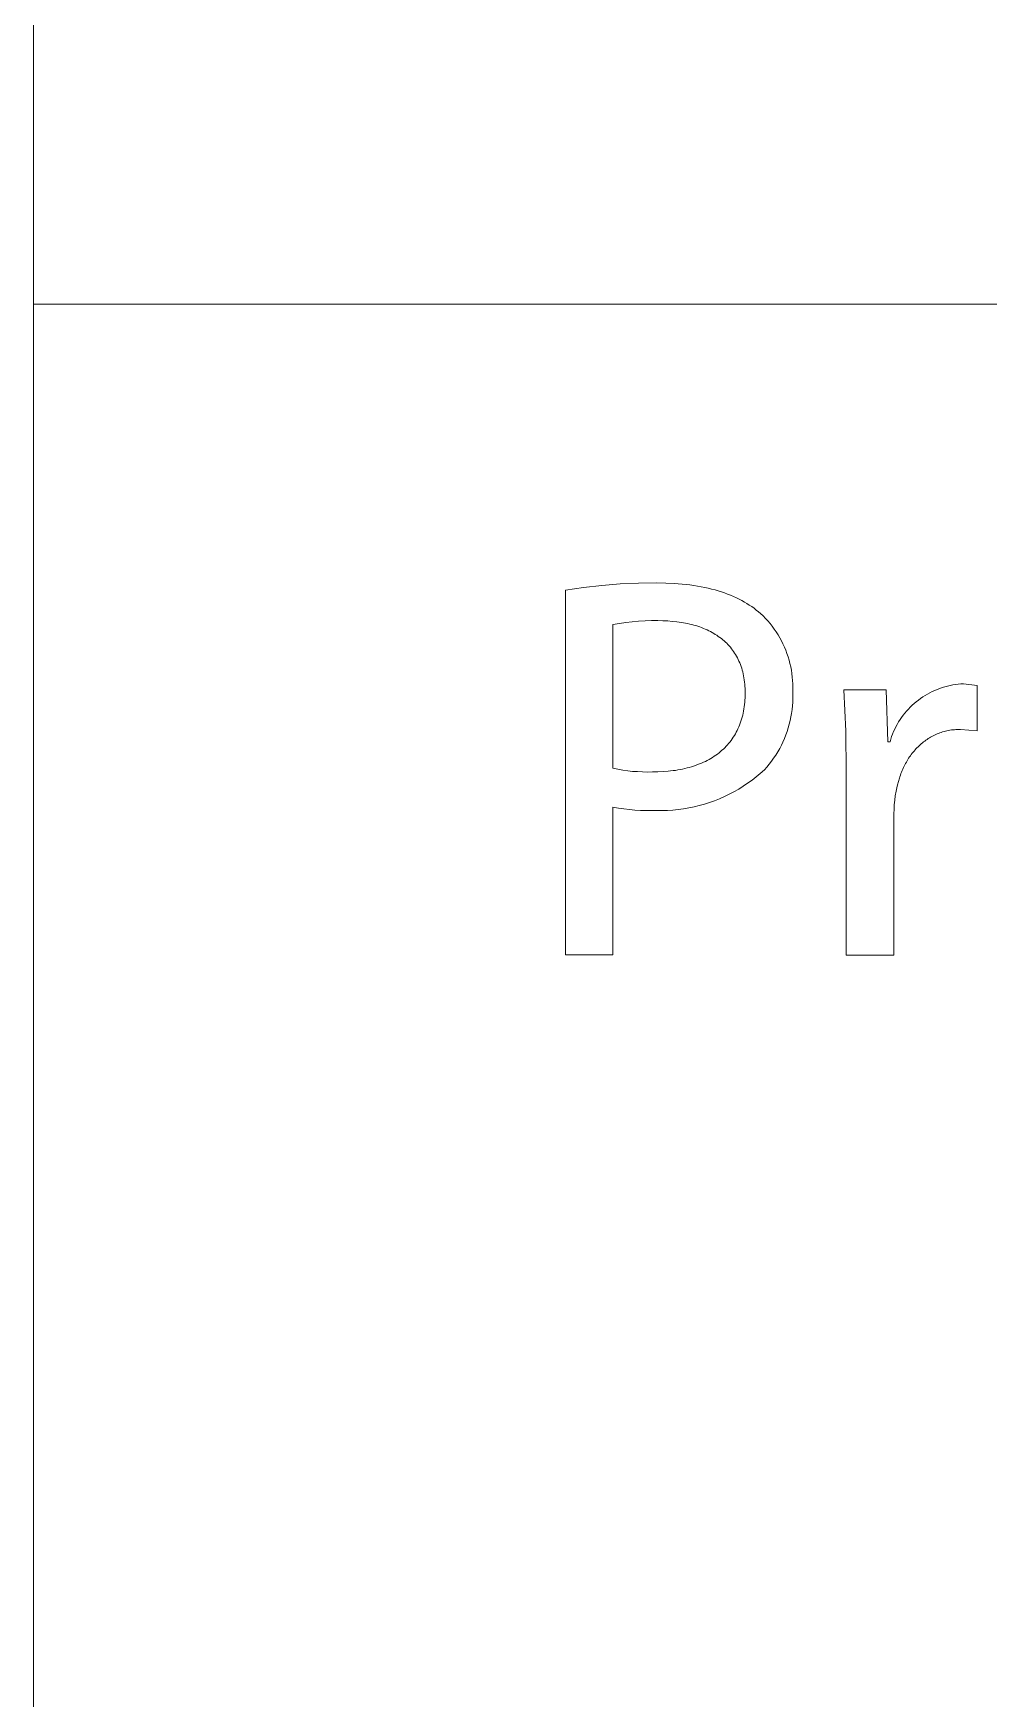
# Model space of a CAD drawing. Header units: millimetres. Extents: x 3269 to 7089, y 1744 to 4413.
# Drawn here: x 5644.9 to 5711.6, y 1860 to 1976.2 of the extents above; entities that cross this region are included whole.
import ezdxf

# ---------------------------------------------------------------- set-up
doc = ezdxf.new("R2010")
doc.units = ezdxf.units.MM
doc.header["$MEASUREMENT"] = 0
doc.layers.add('Domyślny', color=7, linetype='Continuous', true_color=0x000000)

msp = doc.modelspace()

# ---------------------------------------------------------------- linework, layer by layer
at = {"layer": 'Domyślny', "color": 18, "lineweight": 15, "true_color": 0x000000}
for p, q in [((5644.93, 1743.8), (5644.93, 2170.82)), ((5644.93, 1957.34), (7088.52, 1957.34)), ((5682.05, 1937.39), (5683.32, 1937.58)), ((5683.32, 1937.58), (5684.6, 1937.72)), ((5684.6, 1937.72), (5685.87, 1937.82)), ((5685.87, 1937.82), (5687.16, 1937.88)), ((5687.16, 1937.88), (5688.44, 1937.89)), ((5688.44, 1937.89), (5689.05, 1937.88)), ((5689.05, 1937.88), (5689.63, 1937.85)), ((5689.63, 1937.85), (5690.2, 1937.81)), ((5690.2, 1937.81), (5690.47, 1937.78)), ((5690.47, 1937.78), (5690.74, 1937.75)), ((5690.74, 1937.75), (5691.01, 1937.71)), ((5691.01, 1937.71), (5691.27, 1937.67)), ((5691.27, 1937.67), (5691.52, 1937.62)), ((5691.52, 1937.62), (5691.77, 1937.57)), ((5691.77, 1937.57), (5692.01, 1937.52)), ((5692.01, 1937.52), (5692.25, 1937.46)), ((5682.05, 1911.93), (5682.05, 1937.39)), ((5692.25, 1937.46), (5692.49, 1937.4)), ((5692.49, 1937.4), (5692.71, 1937.33)), ((5692.71, 1937.33), (5692.94, 1937.26)), ((5692.94, 1937.26), (5693.16, 1937.19)), ((5693.16, 1937.19), (5693.37, 1937.11)), ((5693.37, 1937.11), (5693.58, 1937.03)), ((5693.58, 1937.03), (5693.78, 1936.94)), ((5693.78, 1936.94), (5693.98, 1936.85)), ((5693.98, 1936.85), (5694.17, 1936.76)), ((5694.17, 1936.76), (5694.35, 1936.66)), ((5694.35, 1936.66), (5694.54, 1936.56)), ((5694.54, 1936.56), (5694.71, 1936.46)), ((5694.71, 1936.46), (5694.88, 1936.35)), ((5694.88, 1936.35), (5695.05, 1936.24)), ((5686.71, 1935.18), (5686.26, 1935.13)), ((5687.16, 1935.23), (5686.71, 1935.18)), ((5687.61, 1935.25), (5687.16, 1935.23)), ((5688.06, 1935.26), (5687.61, 1935.25)), ((5688.51, 1935.26), (5688.06, 1935.26)), ((5688.85, 1935.25), (5688.51, 1935.26)), ((5689.19, 1935.24), (5688.85, 1935.25)), ((5689.51, 1935.21), (5689.19, 1935.24)), ((5689.83, 1935.18), (5689.51, 1935.21)), ((5690.14, 1935.14), (5689.83, 1935.18)), ((5695.05, 1936.24), (5695.21, 1936.12)), ((5695.21, 1936.12), (5695.37, 1936)), ((5695.37, 1936), (5695.52, 1935.88)), ((5695.52, 1935.88), (5695.66, 1935.75)), ((5695.66, 1935.75), (5695.84, 1935.59)), ((5695.84, 1935.59), (5696.01, 1935.42)), ((5696.01, 1935.42), (5696.17, 1935.24)), ((5696.17, 1935.24), (5696.33, 1935.05)), ((5685.82, 1935.06), (5685.37, 1934.98)), ((5685.37, 1934.98), (5685.37, 1924.97)), ((5686.26, 1935.13), (5685.82, 1935.06)), ((5690.29, 1935.11), (5690.14, 1935.14)), ((5690.44, 1935.08), (5690.29, 1935.11)), ((5690.58, 1935.05), (5690.44, 1935.08)), ((5690.73, 1935.02), (5690.58, 1935.05)), ((5690.87, 1934.99), (5690.73, 1935.02)), ((5691.01, 1934.95), (5690.87, 1934.99)), ((5691.15, 1934.91), (5691.01, 1934.95)), ((5691.28, 1934.87), (5691.15, 1934.91)), ((5691.42, 1934.82), (5691.28, 1934.87)), ((5691.55, 1934.77), (5691.42, 1934.82)), ((5691.68, 1934.72), (5691.55, 1934.77)), ((5691.8, 1934.67), (5691.68, 1934.72)), ((5691.93, 1934.62), (5691.8, 1934.67)), ((5692.05, 1934.56), (5691.93, 1934.62)), ((5692.17, 1934.5), (5692.05, 1934.56)), ((5692.28, 1934.44), (5692.17, 1934.5)), ((5692.4, 1934.37), (5692.28, 1934.44)), ((5692.51, 1934.3), (5692.4, 1934.37)), ((5692.62, 1934.24), (5692.51, 1934.3)), ((5692.72, 1934.16), (5692.62, 1934.24)), ((5692.83, 1934.09), (5692.72, 1934.16)), ((5692.93, 1934.01), (5692.83, 1934.09)), ((5696.33, 1935.05), (5696.48, 1934.87)), ((5696.48, 1934.87), (5696.62, 1934.67)), ((5696.62, 1934.67), (5696.76, 1934.47)), ((5696.76, 1934.47), (5696.89, 1934.27)), ((5696.89, 1934.27), (5697.01, 1934.06)), ((5697.01, 1934.06), (5697.13, 1933.85)), ((5693.03, 1933.93), (5692.93, 1934.01)), ((5693.12, 1933.85), (5693.03, 1933.93)), ((5693.22, 1933.76), (5693.12, 1933.85)), ((5693.31, 1933.68), (5693.22, 1933.76)), ((5693.39, 1933.59), (5693.31, 1933.68)), ((5693.48, 1933.5), (5693.39, 1933.59)), ((5693.56, 1933.4), (5693.48, 1933.5)), ((5693.64, 1933.3), (5693.56, 1933.4)), ((5693.71, 1933.2), (5693.64, 1933.3)), ((5693.79, 1933.1), (5693.71, 1933.2)), ((5693.86, 1933), (5693.79, 1933.1)), ((5693.92, 1932.89), (5693.86, 1933)), ((5693.99, 1932.78), (5693.92, 1932.89)), ((5697.13, 1933.85), (5697.23, 1933.63)), ((5697.23, 1933.63), (5697.34, 1933.42)), ((5697.34, 1933.42), (5697.43, 1933.19)), ((5697.43, 1933.19), (5697.51, 1932.97)), ((5697.51, 1932.97), (5697.59, 1932.74)), ((5694.05, 1932.67), (5693.99, 1932.78)), ((5694.11, 1932.55), (5694.05, 1932.67)), ((5694.16, 1932.43), (5694.11, 1932.55)), ((5694.21, 1932.31), (5694.16, 1932.43)), ((5694.26, 1932.19), (5694.21, 1932.31)), ((5694.31, 1932.07), (5694.26, 1932.19)), ((5694.35, 1931.94), (5694.31, 1932.07)), ((5694.39, 1931.81), (5694.35, 1931.94)), ((5694.42, 1931.68), (5694.39, 1931.81)), ((5697.59, 1932.74), (5697.66, 1932.51)), ((5697.66, 1932.51), (5697.72, 1932.27)), ((5697.72, 1932.27), (5697.77, 1932.04)), ((5697.77, 1932.04), (5697.82, 1931.8)), ((5697.82, 1931.8), (5697.86, 1931.56)), ((5694.45, 1931.54), (5694.42, 1931.68)), ((5694.48, 1931.4), (5694.45, 1931.54)), ((5694.51, 1931.26), (5694.48, 1931.4)), ((5694.53, 1931.12), (5694.51, 1931.26)), ((5694.55, 1930.97), (5694.53, 1931.12)), ((5694.57, 1930.83), (5694.55, 1930.97)), ((5694.58, 1930.68), (5694.57, 1930.83)), ((5694.59, 1930.52), (5694.58, 1930.68)), ((5697.86, 1931.56), (5697.88, 1931.32)), ((5697.88, 1931.32), (5697.9, 1931.08)), ((5697.9, 1931.08), (5697.92, 1930.84)), ((5697.92, 1930.84), (5697.92, 1930.6)), ((5697.92, 1930.6), (5697.92, 1930.36)), ((5707.99, 1930.46), (5708.17, 1930.53)), ((5708.17, 1930.53), (5708.34, 1930.59)), ((5708.34, 1930.59), (5708.53, 1930.64)), ((5708.53, 1930.64), (5708.71, 1930.69)), ((5708.71, 1930.69), (5708.89, 1930.74)), ((5708.89, 1930.74), (5709.08, 1930.77)), ((5709.08, 1930.77), (5709.26, 1930.8)), ((5709.26, 1930.8), (5709.45, 1930.82)), ((5709.45, 1930.82), (5709.64, 1930.84)), ((5709.64, 1930.84), (5709.83, 1930.85)), ((5709.83, 1930.85), (5710.78, 1930.74)), ((5710.78, 1930.74), (5710.78, 1927.57)), ((5694.53, 1929.25), (5694.55, 1929.4)), ((5694.55, 1929.4), (5694.57, 1929.56)), ((5694.57, 1929.56), (5694.58, 1929.72)), ((5694.58, 1929.72), (5694.59, 1929.88)), ((5694.59, 1930.37), (5694.59, 1930.52)), ((5694.6, 1930.21), (5694.59, 1930.37)), ((5694.59, 1930.04), (5694.6, 1930.21)), ((5694.59, 1929.88), (5694.59, 1930.04)), ((5697.92, 1929.57), (5697.9, 1929.31)), ((5697.92, 1930.36), (5697.92, 1930.1)), ((5697.92, 1930.1), (5697.92, 1929.84)), ((5697.92, 1929.84), (5697.92, 1929.57)), ((5701.61, 1927.55), (5701.48, 1930.43)), ((5701.48, 1930.43), (5704.43, 1930.43)), ((5704.43, 1930.43), (5704.55, 1926.81)), ((5706.25, 1929.36), (5706.39, 1929.48)), ((5706.39, 1929.48), (5706.53, 1929.6)), ((5706.53, 1929.6), (5706.68, 1929.72)), ((5706.68, 1929.72), (5706.83, 1929.83)), ((5706.83, 1929.83), (5706.99, 1929.94)), ((5706.99, 1929.94), (5707.15, 1930.04)), ((5707.15, 1930.04), (5707.31, 1930.14)), ((5707.31, 1930.14), (5707.47, 1930.23)), ((5707.47, 1930.23), (5707.64, 1930.31)), ((5707.64, 1930.31), (5707.82, 1930.39)), ((5707.82, 1930.39), (5707.99, 1930.46)), ((5694.25, 1928.11), (5694.3, 1928.24)), ((5694.3, 1928.24), (5694.34, 1928.38)), ((5694.34, 1928.38), (5694.38, 1928.52)), ((5694.38, 1928.52), (5694.42, 1928.66)), ((5694.42, 1928.66), (5694.45, 1928.8)), ((5694.45, 1928.8), (5694.48, 1928.95)), ((5694.48, 1928.95), (5694.51, 1929.1)), ((5694.51, 1929.1), (5694.53, 1929.25)), ((5697.74, 1928.28), (5697.67, 1928.03)), ((5697.79, 1928.54), (5697.74, 1928.28)), ((5697.83, 1928.79), (5697.79, 1928.54)), ((5697.87, 1929.05), (5697.83, 1928.79)), ((5697.9, 1929.31), (5697.87, 1929.05)), ((5705.3, 1928.19), (5705.4, 1928.35)), ((5705.4, 1928.35), (5705.51, 1928.5)), ((5705.51, 1928.5), (5705.62, 1928.66)), ((5705.62, 1928.66), (5705.73, 1928.8)), ((5705.73, 1928.8), (5705.85, 1928.95)), ((5705.85, 1928.95), (5705.98, 1929.09)), ((5705.98, 1929.09), (5706.11, 1929.22)), ((5706.11, 1929.22), (5706.25, 1929.36)), ((5693.69, 1927.01), (5693.76, 1927.12)), ((5693.76, 1927.12), (5693.84, 1927.24)), ((5693.84, 1927.24), (5693.91, 1927.35)), ((5693.91, 1927.35), (5693.97, 1927.47)), ((5693.97, 1927.47), (5694.03, 1927.59)), ((5694.03, 1927.59), (5694.09, 1927.72)), ((5694.09, 1927.72), (5694.15, 1927.84)), ((5694.15, 1927.84), (5694.2, 1927.97)), ((5694.2, 1927.97), (5694.25, 1928.11)), ((5697.43, 1927.28), (5697.34, 1927.03)), ((5697.52, 1927.52), (5697.43, 1927.28)), ((5697.6, 1927.77), (5697.52, 1927.52)), ((5697.67, 1928.03), (5697.6, 1927.77)), ((5701.63, 1924.66), (5701.61, 1927.55)), ((5704.75, 1926.99), (5704.81, 1927.17)), ((5704.81, 1927.17), (5704.88, 1927.34)), ((5704.88, 1927.34), (5704.95, 1927.52)), ((5704.95, 1927.52), (5705.03, 1927.69)), ((5705.03, 1927.69), (5705.11, 1927.86)), ((5705.11, 1927.86), (5705.2, 1928.02)), ((5705.2, 1928.02), (5705.3, 1928.19)), ((5707.45, 1927.08), (5707.36, 1927.03)), ((5707.53, 1927.13), (5707.45, 1927.08)), ((5707.62, 1927.18), (5707.53, 1927.13)), ((5707.71, 1927.23), (5707.62, 1927.18)), ((5707.8, 1927.27), (5707.71, 1927.23)), ((5707.89, 1927.31), (5707.8, 1927.27)), ((5707.99, 1927.35), (5707.89, 1927.31)), ((5708.08, 1927.39), (5707.99, 1927.35)), ((5708.17, 1927.43), (5708.08, 1927.39)), ((5708.27, 1927.46), (5708.17, 1927.43)), ((5708.37, 1927.49), (5708.27, 1927.46)), ((5708.47, 1927.52), (5708.37, 1927.49)), ((5708.57, 1927.54), (5708.47, 1927.52)), ((5708.67, 1927.57), (5708.57, 1927.54)), ((5708.77, 1927.59), (5708.67, 1927.57)), ((5708.87, 1927.61), (5708.77, 1927.59)), ((5708.98, 1927.63), (5708.87, 1927.61)), ((5709.08, 1927.64), (5708.98, 1927.63)), ((5709.19, 1927.65), (5709.08, 1927.64)), ((5709.29, 1927.66), (5709.19, 1927.65)), ((5709.4, 1927.67), (5709.29, 1927.66)), ((5709.51, 1927.67), (5709.4, 1927.67)), ((5709.62, 1927.67), (5709.51, 1927.67)), ((5710.78, 1927.57), (5709.62, 1927.67)), ((5692.55, 1925.87), (5692.66, 1925.95)), ((5692.66, 1925.95), (5692.77, 1926.03)), ((5692.77, 1926.03), (5692.87, 1926.12)), ((5692.87, 1926.12), (5692.97, 1926.21)), ((5692.97, 1926.21), (5693.07, 1926.3)), ((5693.07, 1926.3), (5693.17, 1926.39)), ((5693.17, 1926.39), (5693.27, 1926.49)), ((5693.27, 1926.49), (5693.36, 1926.59)), ((5693.36, 1926.59), (5693.44, 1926.69)), ((5693.44, 1926.69), (5693.53, 1926.79)), ((5693.53, 1926.79), (5693.61, 1926.9)), ((5693.61, 1926.9), (5693.69, 1927.01)), ((5696.87, 1926.1), (5696.73, 1925.88)), ((5697, 1926.33), (5696.87, 1926.1)), ((5697.12, 1926.56), (5697, 1926.33)), ((5697.23, 1926.79), (5697.12, 1926.56)), ((5697.34, 1927.03), (5697.23, 1926.79)), ((5704.55, 1926.81), (5704.7, 1926.81)), ((5704.7, 1926.81), (5704.75, 1926.99)), ((5706.18, 1925.92), (5706.12, 1925.83)), ((5706.25, 1926), (5706.18, 1925.92)), ((5706.31, 1926.08), (5706.25, 1926)), ((5706.38, 1926.16), (5706.31, 1926.08)), ((5706.45, 1926.24), (5706.38, 1926.16)), ((5706.51, 1926.32), (5706.45, 1926.24)), ((5706.58, 1926.39), (5706.51, 1926.32)), ((5706.66, 1926.46), (5706.58, 1926.39)), ((5706.73, 1926.53), (5706.66, 1926.46)), ((5706.8, 1926.6), (5706.73, 1926.53)), ((5706.88, 1926.67), (5706.8, 1926.6)), ((5706.96, 1926.73), (5706.88, 1926.67)), ((5707.04, 1926.8), (5706.96, 1926.73)), ((5707.12, 1926.86), (5707.04, 1926.8)), ((5707.2, 1926.92), (5707.12, 1926.86)), ((5707.28, 1926.97), (5707.2, 1926.92)), ((5707.36, 1927.03), (5707.28, 1926.97)), ((5685.37, 1924.97), (5685.71, 1924.89)), ((5685.71, 1924.89), (5686.05, 1924.83)), ((5686.05, 1924.83), (5686.4, 1924.78)), ((5686.4, 1924.78), (5686.74, 1924.74)), ((5686.74, 1924.74), (5687.09, 1924.72)), ((5688.51, 1924.71), (5688.87, 1924.72)), ((5688.87, 1924.72), (5689.22, 1924.75)), ((5689.22, 1924.75), (5689.39, 1924.77)), ((5689.39, 1924.77), (5689.56, 1924.79)), ((5689.56, 1924.79), (5689.73, 1924.81)), ((5689.73, 1924.81), (5689.9, 1924.84)), ((5689.9, 1924.84), (5690.06, 1924.87)), ((5690.06, 1924.87), (5690.22, 1924.9)), ((5690.22, 1924.9), (5690.38, 1924.94)), ((5690.38, 1924.94), (5690.54, 1924.98)), ((5690.54, 1924.98), (5690.69, 1925.02)), ((5690.69, 1925.02), (5690.84, 1925.06)), ((5690.84, 1925.06), (5690.99, 1925.11)), ((5690.99, 1925.11), (5691.13, 1925.15)), ((5691.13, 1925.15), (5691.27, 1925.21)), ((5691.27, 1925.21), (5691.41, 1925.26)), ((5691.41, 1925.26), (5691.55, 1925.32)), ((5691.55, 1925.32), (5691.68, 1925.38)), ((5691.68, 1925.38), (5691.82, 1925.44)), ((5691.82, 1925.44), (5691.94, 1925.5)), ((5691.94, 1925.5), (5692.07, 1925.57)), ((5692.07, 1925.57), (5692.19, 1925.64)), ((5692.19, 1925.64), (5692.31, 1925.71)), ((5692.31, 1925.71), (5692.43, 1925.79)), ((5692.43, 1925.79), (5692.55, 1925.87)), ((5695.93, 1924.84), (5695.65, 1924.59)), ((5696.1, 1925.04), (5695.93, 1924.84)), ((5696.27, 1925.24), (5696.1, 1925.04)), ((5696.43, 1925.45), (5696.27, 1925.24)), ((5696.58, 1925.66), (5696.43, 1925.45)), ((5696.73, 1925.88), (5696.58, 1925.66)), ((5705.55, 1924.79), (5705.5, 1924.69)), ((5705.59, 1924.9), (5705.55, 1924.79)), ((5705.64, 1925), (5705.59, 1924.9)), ((5705.68, 1925.1), (5705.64, 1925)), ((5705.73, 1925.19), (5705.68, 1925.1)), ((5705.78, 1925.29), (5705.73, 1925.19)), ((5705.84, 1925.38), (5705.78, 1925.29)), ((5705.89, 1925.48), (5705.84, 1925.38)), ((5705.95, 1925.57), (5705.89, 1925.48)), ((5706, 1925.66), (5705.95, 1925.57)), ((5706.06, 1925.75), (5706, 1925.66)), ((5706.12, 1925.83), (5706.06, 1925.75)), ((5687.09, 1924.72), (5687.44, 1924.7)), ((5687.44, 1924.7), (5687.79, 1924.69)), ((5687.79, 1924.69), (5688.13, 1924.7)), ((5688.13, 1924.7), (5688.51, 1924.71)), ((5694.45, 1923.7), (5694.14, 1923.5)), ((5694.76, 1923.91), (5694.45, 1923.7)), ((5695.07, 1924.12), (5694.76, 1923.91)), ((5695.36, 1924.35), (5695.07, 1924.12)), ((5695.65, 1924.59), (5695.36, 1924.35)), ((5701.63, 1911.92), (5701.63, 1924.66)), ((5705.17, 1923.58), (5705.12, 1923.35)), ((5705.22, 1923.81), (5705.17, 1923.58)), ((5705.28, 1924.04), (5705.22, 1923.81)), ((5705.35, 1924.26), (5705.28, 1924.04)), ((5705.38, 1924.37), (5705.35, 1924.26)), ((5705.42, 1924.48), (5705.38, 1924.37)), ((5705.46, 1924.59), (5705.42, 1924.48)), ((5705.5, 1924.69), (5705.46, 1924.59)), ((5691.75, 1922.45), (5691.39, 1922.35)), ((5692.1, 1922.57), (5691.75, 1922.45)), ((5692.46, 1922.69), (5692.1, 1922.57)), ((5692.8, 1922.83), (5692.46, 1922.69)), ((5693.14, 1922.98), (5692.8, 1922.83)), ((5693.48, 1923.14), (5693.14, 1922.98)), ((5693.81, 1923.32), (5693.48, 1923.14)), ((5694.14, 1923.5), (5693.81, 1923.32)), ((5705, 1922.41), (5704.98, 1922.1)), ((5705.03, 1922.72), (5705, 1922.41)), ((5705.07, 1923.04), (5705.03, 1922.72)), ((5705.12, 1923.35), (5705.07, 1923.04)), ((5685.75, 1922.17), (5685.37, 1922.24)), ((5685.37, 1922.24), (5685.37, 1911.93)), ((5686.13, 1922.12), (5685.75, 1922.17)), ((5686.52, 1922.07), (5686.13, 1922.12)), ((5686.9, 1922.04), (5686.52, 1922.07)), ((5687.29, 1922.02), (5686.9, 1922.04)), ((5687.67, 1922.01), (5687.29, 1922.02)), ((5688.06, 1922.02), (5687.67, 1922.01)), ((5688.43, 1922), (5688.06, 1922.02)), ((5688.8, 1922), (5688.43, 1922)), ((5689.18, 1922.01), (5688.8, 1922)), ((5689.55, 1922.04), (5689.18, 1922.01)), ((5689.92, 1922.07), (5689.55, 1922.04)), ((5690.29, 1922.12), (5689.92, 1922.07)), ((5690.66, 1922.19), (5690.29, 1922.12)), ((5691.03, 1922.26), (5690.66, 1922.19)), ((5691.39, 1922.35), (5691.03, 1922.26)), ((5704.98, 1922.1), (5704.97, 1921.78)), ((5704.97, 1921.78), (5704.97, 1911.92)), ((5685.37, 1911.93), (5682.05, 1911.93)), ((5704.97, 1911.92), (5701.63, 1911.92))]:
    msp.add_line(p, q, dxfattribs=at)

doc.saveas('drawing.dxf')
